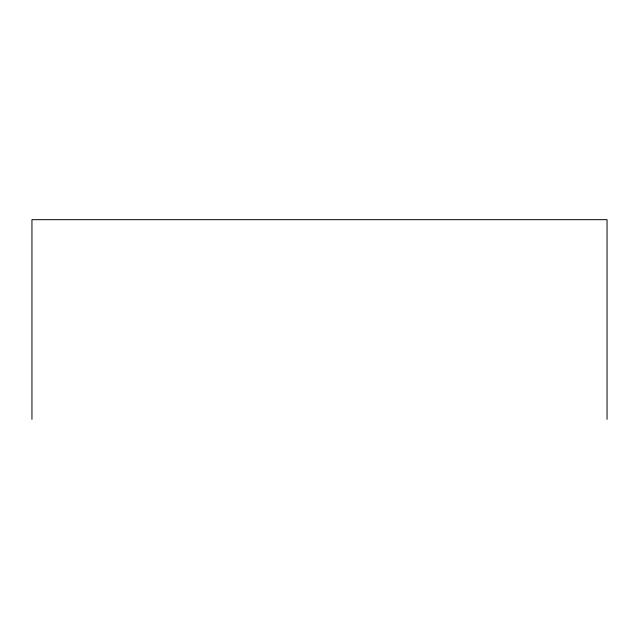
<?xml version="1.0" encoding="UTF-8"?>
<svg xmlns="http://www.w3.org/2000/svg" width="639" height="639" viewBox="0 0 639 639"><rect width="100%" height="100%" fill="white"/><g stroke="black" fill="none" stroke-linecap="round" stroke-linejoin="round"><path stroke-width="0.96" d="M607.05 419.328L607.05 219.672L31.95 219.672L31.95 419.328"/></g></svg>
